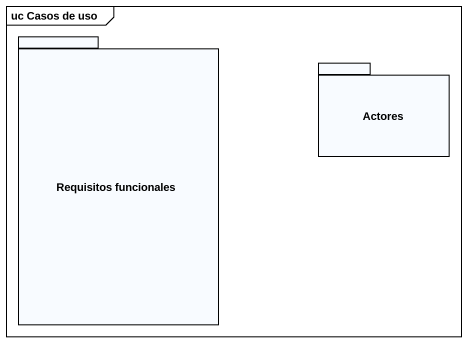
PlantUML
@startuml
mainframe uc Casos de uso
package "Requisitos funcionales" as Requisitos_funcionales {
}
package Actores {
}
@enduml
